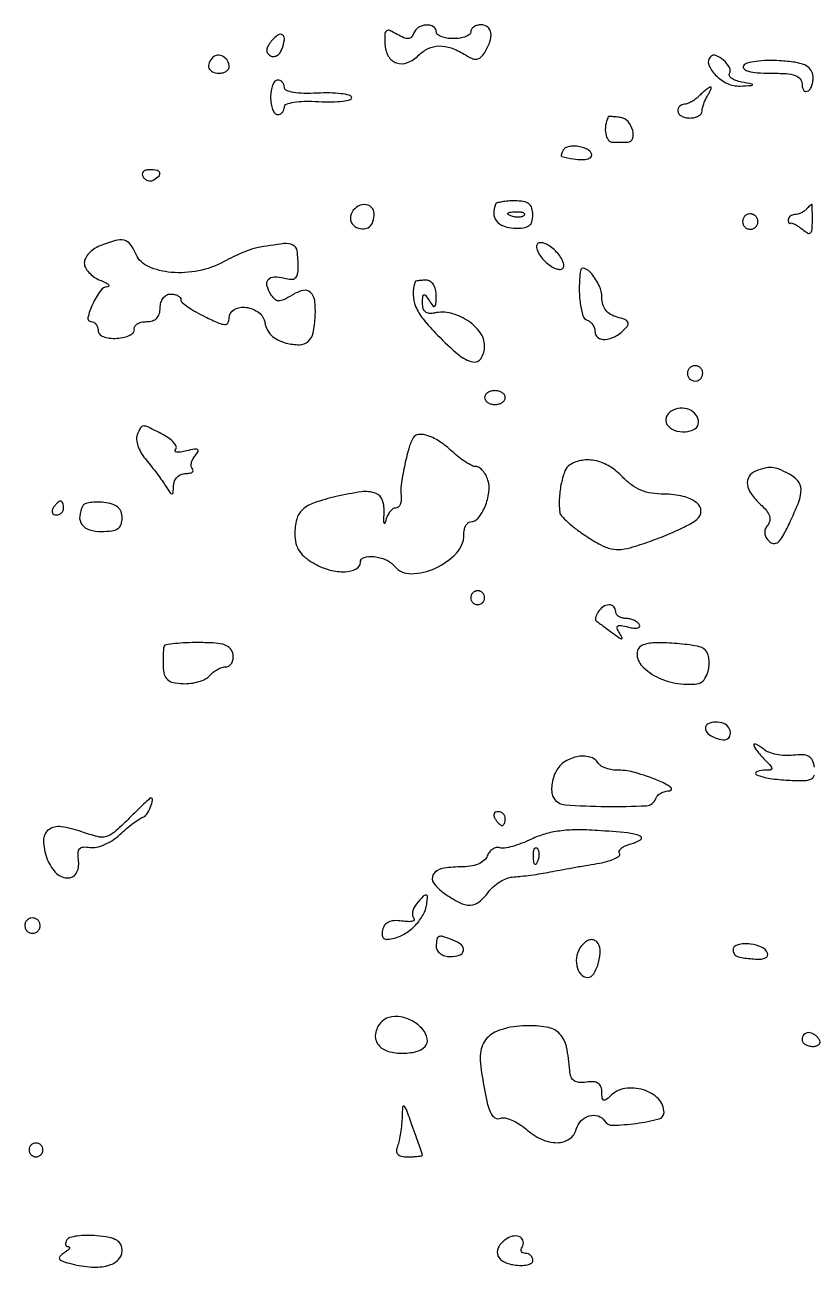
# Model space of a CAD drawing. Extents: x 0 to 5034, y 0 to 2560.
# Drawn here: x 3276.4 to 3390.6, y 1696 to 1876 of the extents above; entities that cross this region are included whole.
import ezdxf

# ---------------------------------------------------------------- set-up
doc = ezdxf.new("R2010")
doc.units = 0

msp = doc.modelspace()

# ---------------------------------------------------------------- linework, layer by layer
for points in [[(3328.556422, 1873.202439, 0.11791), (3329.053975, 1871.462213, 0.186674), (3330.237059, 1870.488794, 0.174917), (3331.831575, 1870.531777, 0.103396), (3333.443444, 1871.586301, -0.087035), (3334.842181, 1872.567585, -0.103704), (3336.407941, 1872.936616, -0.091341), (3338.14445, 1872.661043, -0.053866), (3340.044081, 1871.75, 0.028998), (3341.145521, 1871.1528, 0.131449), (3341.858133, 1871.025, 0.172544), (3342.430801, 1871.284641, 0.059282), (3343.0152, 1872, 0.05347), (3343.780088, 1873.544938, 0.120826), (3343.925538, 1874.833627, 0.195487), (3343.454527, 1875.667445, 0.169211), (3342.5, 1876, 0.064853), (3341.926543, 1875.925306, 0.082425), (3341.440625, 1875.70625, 0.098894), (3341.115568, 1875.381354, 0.148195), (3341, 1875, -0.226478), (3340.817169, 1874.617064, -0.074992), (3340.265625, 1874.29375, -0.057076), (3339.457356, 1874.073116, -0.038131), (3338.5, 1874, -0.038131), (3337.542644, 1874.073116, -0.057076), (3336.734375, 1874.29375, -0.074992), (3336.182831, 1874.617064, -0.226478), (3336, 1875, 0.265597), (3335.580122, 1875.734684, 0.153263), (3334.558404, 1875.972001, 0.120588), (3333.396646, 1875.592219, 0.168409), (3332.713987, 1874.75, -0.100119), (3332.390261, 1874.218448, -0.194636), (3331.947869, 1874.010321, -0.118757), (3331.314263, 1874.126364, -0.028267), (3330.353349, 1874.619398, 0.027675), (3329.271873, 1875.175908, 0.278812), (3328.789444, 1875.115825, 0.221695), (3328.546873, 1874.634417, 0.018542)], [(3312.093942, 1873.613194, 0.042311), (3311.617675, 1872.929072, 0.115204), (3311.447636, 1872.367844, 0.161769), (3311.568255, 1871.906961, 0.11057), (3311.958505, 1871.525646, 0.14583), (3312.408901, 1871.403921, 0.123842), (3312.885127, 1871.536794, 0.101013), (3313.315928, 1871.914532, 0.070914), (3313.630601, 1872.479746, 0.051311), (3314.000492, 1873.848815, 0.281237), (3313.723725, 1874.527978, 0.330472), (3313.055158, 1874.526089, 0.059295)], [(3303.63948, 1871.306147, 0.094876), (3303.086489, 1870.491235, 0.1934), (3303.067517, 1869.730754, 0.202875), (3303.575357, 1869.193711, 0.103624), (3304.5, 1869, 0.06085), (3305.073598, 1869.070066, 0.079459), (3305.559375, 1869.276414, 0.097386), (3305.8846, 1869.582093, 0.156819), (3306, 1869.940983, 0.139398), (3305.764316, 1870.769921, 0.123736), (3305.119339, 1871.396031, 0.139481), (3304.316568, 1871.598585, 0.191124)], [(3375.716846, 1871.383513, 0.298832), (3375.476568, 1870.225734, 0.103455), (3376.461148, 1868.730512, 0.08261), (3378.196344, 1867.498388, 0.127389), (3379.990547, 1867.136182, 0.001149), (3381.685279, 1867.232057, 0.284186), (3381.804629, 1867.315932, 0.476712), (3381.754532, 1867.41094, 0.001493), (3380.235169, 1867.707677, -0.037437), (3379.403082, 1867.933248, -0.06959), (3378.783629, 1868.254581, -0.113953), (3378.464828, 1868.613414, -0.269515), (3378.474159, 1868.958188, 0.274019), (3378.490124, 1869.813417, 0.083475), (3377.639531, 1870.859256, 0.086306), (3376.513494, 1871.548463, 0.299081)], [(3380.531576, 1870.051091, 0.365848), (3380.597096, 1869.61124, 0.115213), (3381.229926, 1869.272016, 0.049813), (3382.509723, 1869.0614, 0.015892), (3384.440983, 1869, -0.015883), (3386.693196, 1868.928438, -0.066591), (3388.018928, 1868.664509, -0.136033), (3388.730951, 1868.177489, -0.176934), (3389, 1867.440983, 0.059147), (3389.066068, 1866.88443, 0.126796), (3389.267587, 1866.505305, 0.191241), (3389.565646, 1866.360563, 0.158234), (3389.910933, 1866.444954, 0.125468), (3390.241617, 1866.787629, 0.060015), (3390.480404, 1867.35546, 0.053949), (3390.598934, 1868.04434, 0.051459), (3390.570373, 1868.753971, 0.14278), (3390.187189, 1869.596822, 0.11522), (3389.380804, 1870.186044, 0.065707), (3387.994538, 1870.570268, 0.018339), (3385.750033, 1870.801091, 0.022203), (3383.952902, 1870.839569, 0.029947), (3382.332462, 1870.704979, 0.030342), (3381.055292, 1870.441549, 0.190544)], [(3312, 1865.5, 0.038131), (3312.073116, 1864.542644, 0.057076), (3312.29375, 1863.734375, 0.074992), (3312.617064, 1863.182831, 0.226478), (3313, 1863, 0.106588), (3313.381538, 1863.08227, 0.09942), (3313.70625, 1863.315528, 0.096), (3313.923933, 1863.664087, 0.091969), (3314, 1864.074139, -0.31239), (3314.299274, 1864.5064, -0.049758), (3315.349726, 1864.786093, -0.036744), (3316.923559, 1864.923889, -0.016727), (3318.989878, 1864.883436, 0.016128), (3320.88665, 1864.844029, 0.028749), (3322.443516, 1864.951564, 0.031262), (3323.552434, 1865.163622, 0.419489), (3323.739878, 1865.487268, 0.276657), (3323.397188, 1865.813995, 0.024706), (3322.175152, 1866.026712, 0.026642), (3320.587607, 1866.137492, 0.017357), (3318.75, 1866.103832, -0.017969), (3316.799406, 1866.070491, -0.038148), (3315.296859, 1866.213819, -0.051706), (3314.290938, 1866.497293, -0.307363), (3314, 1866.925861, 0.091969), (3313.923933, 1867.335913, 0.096), (3313.70625, 1867.684472, 0.09942), (3313.381538, 1867.91773, 0.106588), (3313, 1868, 0.226478), (3312.617064, 1867.817169, 0.074992), (3312.29375, 1867.265625, 0.057076), (3312.073116, 1866.457356, 0.038131)], [(3374.15, 1865.75, -0.034085), (3373.601573, 1865.27165, -0.033116), (3372.988125, 1864.867188, -0.034949), (3372.401542, 1864.586128, -0.094519), (3371.95, 1864.5, 0.104404), (3371.587514, 1864.423476, 0.099053), (3371.279062, 1864.20625, 0.096594), (3371.07234, 1863.881717, 0.09392), (3371, 1863.5, 0.170563), (3371.134051, 1863.118466, 0.094252), (3371.514062, 1862.79375, 0.074787), (3372.080563, 1862.574124, 0.055194), (3372.75, 1862.5, 0.055116), (3373.420558, 1862.574143, 0.073924), (3373.990436, 1862.79375, 0.092634), (3374.37575, 1863.11839, 0.169239), (3374.515313, 1863.5, -0.057186), (3374.576773, 1863.971721, -0.025346), (3374.759278, 1864.573437, -0.024686), (3375.019351, 1865.19807, -0.030469), (3375.32433, 1865.75, 0.019354), (3375.603547, 1866.229811, 0.038433), (3375.779422, 1866.632812, 0.059933), (3375.84011, 1866.910792, 0.442387), (3375.759017, 1867, 0.151137), (3375.555192, 1866.936949, 0.015119), (3375.138274, 1866.632812, 0.017919), (3374.654949, 1866.228751, 0.013314)], [(3360.923489, 1862.661516, 0.070158), (3360.53586, 1861.418576, 0.085678), (3360.546467, 1860.202326, 0.117334), (3360.929909, 1859.327907, 0.235182), (3361.588484, 1859), (3362.80568, 1859), (3363.75, 1859, 0.325398), (3364.444171, 1859.505263, 0.147511), (3364.467336, 1860.691883, 0.105528), (3363.789004, 1861.98325, 0.184844), (3362.75, 1862.566187, 0.009048), (3362.073673, 1862.65298, 0.014349), (3361.491587, 1862.700139, 0.008232), (3361.013395, 1862.717208, 0.295045)], [(3354.441979, 1857.90612, 0.027067), (3354.249397, 1857.553142, 0.048851), (3354.137244, 1857.243698, 0.072333), (3354.113387, 1857.018777, 0.333982), (3354.190983, 1856.923489, 0.018244), (3355.87184, 1856.571845, 0.045489), (3357.122054, 1856.473084, 0.068008), (3357.995734, 1856.603244, 0.185464), (3358.484782, 1856.975377, 0.240155), (3358.513173, 1857.320032, 0.115361), (3358.248864, 1857.691124, 0.074516), (3357.715717, 1858.035443, 0.04225), (3356.989749, 1858.29243, 0.046475), (3356.187826, 1858.424227, 0.055179), (3355.421392, 1858.393373, 0.064228), (3354.800598, 1858.215694, 0.15374)], [(3293.510081, 1853.983688, 0.090427), (3293.820631, 1853.639411, 0.095498), (3294.22714, 1853.434921, 0.099685), (3294.665803, 1853.401101, 0.108373), (3295.069098, 1853.542705, 0.050477), (3295.838655, 1854.13314, 0.315493), (3295.933879, 1854.592818, 0.25701), (3295.519563, 1854.914842, 0.039415), (3294.440983, 1855, 0.067432), (3293.890269, 1854.925389, 0.140899), (3293.524436, 1854.701458, 0.190788), (3293.397824, 1854.36964, 0.136093)], [(3344.589643, 1850, 0.108451), (3344.328425, 1848.693946, 0.16108), (3344.712131, 1847.602539, 0.141353), (3345.725788, 1846.859637, 0.07712), (3347.25, 1846.55434, 0.034462), (3348.623273, 1846.588884, 0.129124), (3349.426637, 1846.882932, 0.170409), (3349.856669, 1847.478319, 0.072111), (3350, 1848.466978, 0.073892), (3349.856462, 1849.432944, 0.154025), (3349.430833, 1850.054178, 0.125337), (3348.654837, 1850.39616, 0.041454), (3347.404508, 1850.5, 0.018001), (3346.394254, 1850.463617, 0.025956), (3345.507001, 1850.353125, 0.024124), (3344.814772, 1850.195394, 0.224949)], [(3323.670131, 1848.582759, 0.093393), (3323.56447, 1848.002644, 0.096438), (3323.679398, 1847.430886, 0.099156), (3323.996064, 1846.956205, 0.104986), (3324.465377, 1846.65166, 0.090961), (3325.516642, 1846.454944, 0.170432), (3326.324057, 1846.735171, 0.15457), (3326.830406, 1847.4875, 0.071544), (3327, 1848.666667, 0.212282), (3326.586156, 1849.597493, 0.192134), (3325.593449, 1849.964873, 0.151567), (3324.429821, 1849.571447, 0.145389)], [(3348.729167, 1848.395833, -0.126455), (3348.402231, 1848.202593, -0.060344), (3347.916927, 1848.123424, -0.05415), (3347.359369, 1848.160852, -0.051402), (3346.8125, 1848.316886, -0.054073), (3346.395823, 1848.538436, -0.470617), (3346.37858, 1848.720685, -0.168741), (3346.670344, 1848.862007, -0.018894), (3347.416667, 1848.921053, -0.028489), (3348.112848, 1848.910055, -0.077125), (3348.592839, 1848.799335, -0.208169), (3348.77538, 1848.614691, -0.296942)], [(3380.552786, 1848.08541, 0.099038), (3380.401684, 1847.679226, 0.097945), (3380.417584, 1847.244476, 0.097945), (3380.597789, 1846.848514, 0.099038), (3380.91459, 1846.552786, 0.099038), (3381.320774, 1846.401684, 0.097945), (3381.755524, 1846.417584, 0.097945), (3382.151486, 1846.597789, 0.099038), (3382.447214, 1846.91459, 0.099038), (3382.598316, 1847.320774, 0.097945), (3382.582416, 1847.755524, 0.097945), (3382.402211, 1848.151486, 0.099038), (3382.08541, 1848.447214, 0.099038), (3381.679226, 1848.598316, 0.097945), (3381.244476, 1848.582416, 0.097945), (3380.848514, 1848.402211, 0.099038)], [(3389.583333, 1849.25, -0.052335), (3389.228895, 1848.962896, -0.038368), (3388.784375, 1848.720313, -0.03908), (3388.322312, 1848.554398, -0.066753), (3387.916667, 1848.5, 0.080377), (3387.566533, 1848.443348, 0.091482), (3387.269271, 1848.279687, 0.100741), (3387.070525, 1848.036048, 0.121457), (3387, 1847.75, 0.045279), (3387.024519, 1847.479793, 0.106591), (3387.101727, 1847.29375, 0.198837), (3387.215548, 1847.220393, 0.204068), (3387.346305, 1847.25, -0.24944), (3387.562481, 1847.279665, -0.032317), (3388.003219, 1847.084355, -0.031492), (3388.53336, 1846.763167, -0.021266), (3389.096305, 1846.335037, 0.043595), (3389.827278, 1845.82893, 0.321982), (3390.225286, 1845.870693, 0.19415), (3390.45212, 1846.328847, 0.019051), (3390.5, 1847.585037, 0.003234), (3390.494011, 1848.511046, 0.00539), (3390.475521, 1849.290605, 0.001166), (3390.450587, 1849.967383, 0.40279), (3390.416667, 1850, 0.181677), (3390.36305, 1849.979853, 0.003487), (3390.1375, 1849.779687, 0.007957), (3389.876803, 1849.537441, 0.005189)], [(3287.25, 1843.968838, 0.055429), (3286.389518, 1843.506622, 0.057078), (3285.660937, 1842.870556, 0.063226), (3285.165097, 1842.16529, 0.122226), (3285, 1841.5, 0.122226), (3285.165097, 1840.83471, 0.063226), (3285.660937, 1840.129444, 0.057078), (3286.389518, 1839.493378, 0.055429), (3287.25, 1839.031162, -0.017312), (3288.048254, 1838.677735, -0.060989), (3288.519026, 1838.373817, -0.313936), (3288.571044, 1838.18389, -0.301581), (3288.410515, 1838.063386, 0.227716), (3287.337652, 1837.469017, 0.044085), (3286.187474, 1835.501358, 0.055397), (3285.53724, 1833.604124, 0.480067), (3286.021439, 1833, -0.130202), (3286.394617, 1832.901148, -0.100669), (3286.712548, 1832.623112, -0.088586), (3286.926372, 1832.207199, -0.074678), (3287, 1831.716978, 0.191082), (3287.200986, 1831.210265, 0.107217), (3287.755065, 1830.829606, 0.07316), (3288.628735, 1830.613695, 0.038417), (3289.75, 1830.591918, 0.039686), (3290.785243, 1830.734332, 0.06462), (3291.61875, 1831.033964, 0.092465), (3292.135137, 1831.433548, 0.241138), (3292.25, 1831.874939, -0.185726), (3292.314062, 1832.302836, -0.121482), (3292.660938, 1832.669513, -0.08783), (3293.252962, 1832.917136, -0.055292), (3294, 1833, 0.072254), (3294.873159, 1833.126841, 0.124864), (3295.5, 1833.5, 0.124864), (3295.873159, 1834.126841, 0.072254), (3296, 1835, -0.072314), (3296.111864, 1835.769411, -0.08892), (3296.4375, 1836.416667, -0.10214), (3296.924246, 1836.846791, -0.130775), (3297.5, 1837, -0.052352), (3298.073906, 1836.939744, -0.072221), (3298.559375, 1836.760656, -0.09216), (3298.885505, 1836.49617, -0.178251), (3299, 1836.185212, 0.218429), (3299.187023, 1835.777528, 0.023357), (3300.028125, 1835.11949, 0.02535), (3301.159243, 1834.400063, 0.01771), (3302.5, 1833.701391, 0.009332), (3304.478727, 1832.802733, 0.088927), (3305.379101, 1832.591673, 0.286833), (3305.824661, 1832.838449, 0.127263), (3306, 1833.516179, -0.272438), (3306.724427, 1834.747024, -0.161625), (3308.449344, 1835.072298, -0.129946), (3310.303922, 1834.304458, -0.196067), (3311.180449, 1832.817319, 0.08553), (3311.499034, 1831.842974, 0.081241), (3312.129395, 1831.011683, 0.073032), (3313.056802, 1830.357856, 0.052177), (3314.245222, 1829.90508, 0.064656), (3316.187898, 1829.649876, 0.186814), (3317.432491, 1830.129578, 0.156499), (3318.16582, 1831.401312, 0.042235), (3318.467057, 1833.738781, 0.040317), (3318.381822, 1836.051211, 0.178916), (3317.774096, 1837.243113, 0.252869), (3316.699259, 1837.517377, 0.077538), (3315.103506, 1836.84217, -0.022931), (3313.894462, 1836.167156, -0.125454), (3313.168979, 1836.009688, -0.184448), (3312.60592, 1836.248184, -0.06228), (3312.03547, 1836.952254, -0.07138), (3311.468982, 1838.241426, -0.247561), (3311.656143, 1839.103197, -0.224539), (3312.502671, 1839.491251, -0.061038), (3314.000996, 1839.289489, 0.050874), (3314.98288, 1839.136954, 0.183409), (3315.575637, 1839.327045, 0.178521), (3315.902639, 1839.867211, 0.047797), (3316, 1840.883369, 0.032133), (3315.847944, 1843.246988, 0.256077), (3315.226224, 1844.099931, 0.14418), (3313.92069, 1844.301468, 0.008907), (3310, 1843.704747, 0.046365), (3309.210974, 1843.493568, 0.011586), (3307.969424, 1843.001489, 0.011737), (3306.569607, 1842.369652, 0.01156), (3305.193783, 1841.669765, -0.074444), (3301.545673, 1840.358352, -0.070482), (3297.602539, 1840.138296, -0.081431), (3294.295032, 1840.97398, -0.189048), (3292.512872, 1842.75, 0.054744), (3291.67996, 1844.195258, 0.179652), (3290.775109, 1844.792093, 0.129675), (3289.502374, 1844.753478, 0.023491)], [(3350.622859, 1844.19879, 0.190003), (3350.536655, 1843.719748, 0.065591), (3350.767684, 1843.041901, 0.053802), (3351.248167, 1842.287261, 0.040211), (3351.924304, 1841.568504, 0.040971), (3352.685289, 1840.985584, 0.06725), (3353.419146, 1840.642361, 0.09727), (3354.012656, 1840.577264, 0.237452), (3354.377141, 1840.80121, 0.190003), (3354.463345, 1841.280252, 0.065591), (3354.232316, 1841.958099, 0.053802), (3353.751833, 1842.712739, 0.040211), (3353.075696, 1843.431496, 0.040971), (3352.314711, 1844.014416, 0.06725), (3351.580854, 1844.357639, 0.09727), (3350.987344, 1844.422736, 0.237452)], [(3356.892035, 1840.372445, 0.027877), (3356.723705, 1837.878143, 0.036894), (3356.864956, 1835.606861, 0.039403), (3357.247694, 1833.85107, 0.243565), (3357.871241, 1833.209586, -0.096147), (3358.302678, 1832.966297, -0.07029), (3358.668427, 1832.553704, -0.068087), (3358.915447, 1832.04099, -0.078413), (3359, 1831.505151, 0.25295), (3359.434286, 1830.701634, 0.166312), (3360.476428, 1830.435335, 0.102753), (3361.905184, 1830.852713, 0.074234), (3363.242876, 1831.842876, 0.058235), (3363.749277, 1832.483304, 0.272072), (3363.758959, 1832.934896, 0.1773), (3363.334725, 1833.299535, 0.025822), (3362.232753, 1833.649385, -0.066885), (3361.262192, 1834.0476, -0.095902), (3360.561447, 1834.654972, -0.096978), (3360.14305, 1835.474408, -0.069796), (3360, 1836.494187, 0.109143), (3359.633017, 1838.155358, 0.060255), (3358.532005, 1839.930306, 0.126144), (3357.484361, 1840.717268, 0.495748)], [(3332.923489, 1838.75, 0.076758), (3332.654684, 1836.893319, 0.097937), (3333.005463, 1835.203588, 0.070651), (3334.096731, 1833.387224, 0.023342), (3336.174252, 1831.059901, 0.022924), (3339.248845, 1828.198298, 0.119425), (3341.30265, 1827.165426, 0.32604), (3342.503982, 1827.676315, 0.135407), (3343, 1829.47432, 0.160479), (3342.361705, 1831.411821, 0.088183), (3340.530219, 1833.146976, 0.08354), (3338.101525, 1834.219332, 0.118561), (3335.75, 1834.250092, -0.072095), (3334.981744, 1834.189274, -0.157099), (3334.438076, 1834.404277, -0.154737), (3334.116991, 1834.899185, -0.06933), (3334.015313, 1835.676676, -0.011771), (3334.047628, 1836.688117, -0.308804), (3334.204872, 1836.893038, -0.326991), (3334.443624, 1836.815294, -0.01255), (3335, 1836, 0.023197), (3335.520491, 1835.271114, 0.409657), (3335.781653, 1835.237851, 0.220444), (3335.949578, 1835.555791, 0.011293), (3335.984687, 1836.75, 0.057171), (3335.886671, 1837.659015, 0.090659), (3335.580799, 1838.377552, 0.113373), (3335.101281, 1838.834899, 0.134796), (3334.5, 1839, 0.01561), (3333.919661, 1838.981877, 0.023713), (3333.41815, 1838.926563, 0.020425), (3333.027498, 1838.848141, 0.264643)], [(3372.552786, 1826.08541, 0.099038), (3372.401684, 1825.679226, 0.097945), (3372.417584, 1825.244476, 0.097945), (3372.597789, 1824.848514, 0.099038), (3372.91459, 1824.552786, 0.099038), (3373.320774, 1824.401684, 0.097945), (3373.755524, 1824.417584, 0.097945), (3374.151486, 1824.597789, 0.099038), (3374.447214, 1824.91459, 0.099038), (3374.598316, 1825.320774, 0.097945), (3374.582416, 1825.755524, 0.097945), (3374.402211, 1826.151486, 0.099038), (3374.08541, 1826.447214, 0.099038), (3373.679226, 1826.598316, 0.097945), (3373.244476, 1826.582416, 0.097945), (3372.848514, 1826.402211, 0.099038)], [(3343, 1822, 0.148195), (3343.115568, 1821.618646, 0.098894), (3343.440625, 1821.29375, 0.082425), (3343.926543, 1821.074694, 0.064853), (3344.5, 1821, 0.064853), (3345.073457, 1821.074694, 0.082425), (3345.559375, 1821.29375, 0.098894), (3345.884432, 1821.618646, 0.148195), (3346, 1822, 0.148195), (3345.884432, 1822.381354, 0.098894), (3345.559375, 1822.70625, 0.082425), (3345.073457, 1822.925306, 0.064853), (3344.5, 1823, 0.064853), (3343.926543, 1822.925306, 0.082425), (3343.440625, 1822.70625, 0.098894), (3343.115568, 1822.381354, 0.148195)], [(3370.031201, 1820.019283, 0.085045), (3369.591623, 1819.631204, 0.093512), (3369.323798, 1819.130745, 0.10041), (3369.267686, 1818.597016, 0.115046), (3369.430902, 1818.111803, 0.169844), (3370.48001, 1817.262137, 0.101783), (3372.085035, 1817.033663, 0.119636), (3373.471136, 1817.461839, 0.264161), (3374, 1818.393011, 0.161709), (3373.633129, 1819.497706, 0.135983), (3372.653801, 1820.256518, 0.121294), (3371.326054, 1820.453776, 0.115422)], [(3292.669452, 1816.580989, 0.120136), (3292.581499, 1815.893719, 0.052824), (3292.780595, 1814.99236, 0.048069), (3293.207248, 1814.034415, 0.046702), (3293.812463, 1813.165545, -0.008584), (3294.545463, 1812.267547, -0.005748), (3295.354199, 1811.216663, -0.005789), (3296.114493, 1810.180096, -0.011344), (3296.691193, 1809.334556, 0.005935), (3297.451705, 1808.193184, 0.229829), (3297.710065, 1808.045479, 0.410446), (3297.880854, 1808.192699, 0.011708), (3297.941193, 1809.25, -0.093327), (3298.090382, 1809.918078, -0.0934), (3298.472309, 1810.485938, -0.095567), (3299.026125, 1810.866369, -0.1032), (3299.666667, 1811, 0.037878), (3300.262653, 1811.045215, 0.107049), (3300.650465, 1811.193285, 0.244364), (3300.772948, 1811.410492, 0.207794), (3300.675343, 1811.657991, -0.163543), (3300.503081, 1812.004648, -0.084569), (3300.518626, 1812.493801, -0.069199), (3300.713587, 1813.047265, -0.054018), (3301.065827, 1813.579316, 0.043762), (3301.484277, 1814.184118, 0.418223), (3301.407524, 1814.456722, 0.174371), (3300.970755, 1814.52669, 0.013842), (3299.807151, 1814.273675, -0.02332), (3298.966476, 1814.107496, -0.07361), (3298.393592, 1814.106596, -0.264111), (3298.192239, 1814.263453, -0.291904), (3298.234866, 1814.503883, 0.280607), (3298.316071, 1814.912117, 0.091278), (3297.990358, 1815.464418, 0.060134), (3297.313816, 1816.07695, 0.034283), (3296.370559, 1816.651533, 0.004959), (3294.224064, 1817.738268, 0.120022), (3293.573536, 1817.883631, 0.270575), (3293.148838, 1817.624674, 0.032096)], [(3332.642229, 1816.160933, 0.059382), (3332.003028, 1814.591511, 0.016087), (3331.374725, 1811.97854, 0.015688), (3330.915848, 1809.34376, 0.066883), (3330.903908, 1807.75, -0.054479), (3330.915443, 1807.080359, -0.081076), (3330.768776, 1806.514062, -0.108116), (3330.493397, 1806.136863, -0.183205), (3330.132409, 1806, 0.152419), (3329.720034, 1805.871302, 0.070222), (3329.302401, 1805.485938, 0.059875), (3328.942675, 1804.919417, 0.050345), (3328.701706, 1804.25, -0.040368), (3328.550647, 1803.802594, -0.714787), (3328.448299, 1803.810456, -0.072459), (3328.401709, 1804.238984, -0.008303), (3328.453258, 1805.211128, 0.102211), (3328.194888, 1807.125772, 0.227438), (3327.18008, 1808.141154, 0.120005), (3325.166153, 1808.342299, 0.022562), (3321.5, 1807.658351, 0.023931), (3318.31104, 1806.750298, 0.103727), (3316.624623, 1805.757719, 0.145078), (3315.778353, 1804.358525, 0.064041), (3315.5, 1802.194207, 0.063306), (3315.670065, 1800.856397, 0.085857), (3316.170378, 1799.748526, 0.076861), (3317.063229, 1798.787995, 0.040929), (3318.41786, 1797.887516, 0.061577), (3320.596722, 1797.012551, 0.073546), (3322.79369, 1796.765383, 0.104699), (3324.404495, 1797.16544, 0.287209), (3325, 1798.116631, -0.332635), (3325.535954, 1798.833112, -0.099129), (3326.983392, 1798.961831, -0.076055), (3328.707596, 1798.501801, -0.116909), (3329.936214, 1797.576858, 0.229839), (3332.352499, 1796.47967, 0.100674), (3335.867676, 1797.288869, 0.095765), (3338.91969, 1799.457965, 0.192831), (3340, 1802.154988, -0.05032), (3340.071233, 1802.860988, -0.070293), (3340.283415, 1803.458028, -0.090424), (3340.596504, 1803.859627, -0.184103), (3340.964816, 1804, 0.229983), (3342.077795, 1804.540523, 0.067789), (3343.065578, 1806.221715, 0.063708), (3343.633734, 1808.285851, 0.112645), (3343.488011, 1810.037773, 0.048487), (3343.166901, 1810.788402, 0.056206), (3342.719708, 1811.423596, 0.064936), (3342.220734, 1811.857178, 0.147481), (3341.747064, 1812, -0.116565), (3341.16842, 1812.136757, -0.025464), (3340.271174, 1812.64464, -0.02521), (3339.269299, 1813.354463, -0.021847), (3338.292943, 1814.19452, 0.039911), (3336.528921, 1815.604779, 0.065027), (3334.818132, 1816.462551, 0.095745), (3333.447187, 1816.661312, 0.260267)], [(3355.352388, 1812.234687, 0.158359), (3354.648953, 1811.37758, 0.040376), (3354.124221, 1809.634597, 0.038835), (3353.840492, 1807.531236, 0.039848), (3353.889309, 1805.427632, 0.162148), (3354.139551, 1804.873763, 0.021223), (3355.069047, 1803.949631, 0.02288), (3356.305825, 1802.919874, 0.017312), (3357.75, 1801.902017, 0.021793), (3359.827087, 1800.668938, 0.06692), (3361.355593, 1800.096179, 0.082961), (3362.790237, 1800.010949, 0.047049), (3364.5, 1800.357948, 0.013324), (3367.302902, 1801.289624, 0.01465), (3369.963756, 1802.3427, 0.01555), (3372.232813, 1803.403304, 0.04091), (3373.762331, 1804.341308, 0.242632), (3374.356395, 1805.531841, 0.228136), (3373.748527, 1806.75315, 0.108944), (3371.774467, 1807.690591, 0.05664), (3369.051869, 1808, -0.038866), (3367.207092, 1808.143615, -0.059158), (3365.661448, 1808.577323, -0.061172), (3364.297432, 1809.347363, -0.04515), (3363, 1810.5, 0.065377), (3361.166078, 1812.001431, 0.083296), (3359.146737, 1812.82975, 0.092806), (3357.144713, 1812.905804, 0.105978)], [(3382.25, 1811.337719, 0.158704), (3381.31622, 1810.553903, 0.17962), (3381.082226, 1809.412798, 0.117818), (3381.658392, 1808.002101, 0.053282), (3382.996469, 1806.503196, -0.03645), (3383.834442, 1805.625703, -0.089853), (3384.267808, 1804.851443, -0.13001), (3384.318146, 1804.158133, -0.12734), (3384.020262, 1803.524415, 0.079593), (3383.67596, 1802.941969, 0.115263), (3383.589643, 1802.352953, 0.109355), (3383.772976, 1801.764148, 0.066524), (3384.217454, 1801.182546, 0.168753), (3384.875489, 1800.863832, 0.211936), (3385.516084, 1801.062697, 0.086139), (3386.223402, 1801.936933, 0.016556), (3387.159729, 1803.756339, 0.016772), (3388.527708, 1806.915567, 0.097339), (3388.853133, 1808.69353, 0.178699), (3388.382086, 1809.919978, 0.09), (3387.065741, 1810.964816, 0.027022), (3385.666363, 1811.619121, 0.076664), (3384.620461, 1811.864352, 0.081725), (3383.588181, 1811.775557, 0.033671)], [(3280.5, 1806, 0.082592), (3280.343488, 1805.6179, 0.161196), (3280.3746, 1805.29375, 0.182303), (3280.586039, 1805.078288, 0.108972), (3280.940983, 1805, 0.093332), (3281.345238, 1805.076123, 0.09642), (3281.688914, 1805.29375, 0.099167), (3281.918938, 1805.618444, 0.105053), (3282, 1806, 0.042167), (3281.967655, 1806.382849, 0.061769), (3281.870461, 1806.70625, 0.081139), (3281.727648, 1806.92554, 0.210953), (3281.559017, 1807, 0.151918), (3281.34829, 1806.934461, 0.038439), (3281.066025, 1806.70625, 0.035638), (3280.768994, 1806.382774, 0.029505)], [(3284.77957, 1806.30731, 0.091885), (3284.332982, 1804.78847, 0.186046), (3284.654656, 1803.603938, 0.165517), (3285.733535, 1802.850397, 0.070523), (3287.5, 1802.6, 0.030863), (3288.986681, 1802.691854, 0.113727), (3289.865385, 1803.0125, 0.16414), (3290.336601, 1803.608452, 0.086128), (3290.5, 1804.55, 0.090328), (3290.336461, 1805.447865, 0.127166), (3289.870144, 1806.110381, 0.10272), (3289.055128, 1806.555405, 0.044995), (3287.844436, 1806.80731, 0.029702), (3286.797697, 1806.865803, 0.039558), (3285.848712, 1806.7872, 0.044329), (3285.111717, 1806.598767, 0.193008)], [(3341, 1793, 0.099038), (3341.076342, 1792.618362, 0.097945), (3341.29375, 1792.29375, 0.097945), (3341.618362, 1792.076342, 0.099038), (3342, 1792, 0.099038), (3342.381638, 1792.076342, 0.097945), (3342.70625, 1792.29375, 0.097945), (3342.923658, 1792.618362, 0.099038), (3343, 1793, 0.099038), (3342.923658, 1793.381638, 0.097945), (3342.70625, 1793.70625, 0.097945), (3342.381638, 1793.923658, 0.099038), (3342, 1794, 0.099038), (3341.618362, 1793.923658, 0.097945), (3341.29375, 1793.70625, 0.097945), (3341.076342, 1793.381638, 0.099038)], [(3359.458881, 1790.933469, 0.031139), (3359.231834, 1790.509143, 0.048212), (3359.096207, 1790.116653, 0.061668), (3359.061108, 1789.807856, 0.257243), (3359.149864, 1789.650501, -0.018575), (3359.373792, 1789.500308, -0.001384), (3359.967598, 1789.066702, -0.001917), (3360.672638, 1788.5447, -0.001455), (3361.441958, 1787.967032, 0.005195), (3362.517158, 1787.172193, 0.143941), (3362.843627, 1787.056606, 0.577634), (3362.932099, 1787.192372, 0.018083), (3362.535587, 1787.907524, -0.048216), (3362.212752, 1788.58263, -0.350464), (3362.319597, 1788.900274, -0.190052), (3362.766068, 1788.98916, -0.01917), (3363.845008, 1788.750782, 0.031261), (3364.636899, 1788.595795, 0.085703), (3365.204304, 1788.618626, 0.221554), (3365.45187, 1788.805762, 0.266299), (3365.442363, 1789.093259, 0.095554), (3365.122626, 1789.440555, 0.052741), (3364.623294, 1789.733645, 0.049897), (3364.033747, 1789.93274, 0.056553), (3363.440983, 1790, -0.067639), (3362.890182, 1790.074854, -0.08433), (3362.423289, 1790.29375, -0.09965), (3362.111069, 1790.61866, -0.142666), (3362, 1791, 0.195485), (3361.71787, 1791.694041, 0.209166), (3361.041684, 1791.969, 0.145995), (3360.171317, 1791.684314, 0.103154)], [(3296.581412, 1786, 0.085642), (3296.494091, 1785.67885, 0.010149), (3296.439028, 1784.939321, 0.011888), (3296.412128, 1784.050233, 0.009491), (3296.424124, 1783.091304, 0.055129), (3296.597726, 1781.873837, 0.150472), (3297.047802, 1781.140547, 0.131723), (3297.876645, 1780.73024, 0.038163), (3299.305611, 1780.555848, 0.042792), (3300.457945, 1780.602408, 0.041229), (3301.600456, 1780.843926, 0.044178), (3302.569906, 1781.230053, 0.103047), (3303.178056, 1781.714544, -0.052179), (3303.681468, 1782.206421, -0.042542), (3304.310172, 1782.622397, -0.044166), (3304.962717, 1782.906953, -0.08091), (3305.533961, 1783, 0.142771), (3306.004636, 1783.137194, 0.118309), (3306.368629, 1783.514062, 0.098267), (3306.567069, 1784.081178, 0.071866), (3306.5652, 1784.75, 0.139824), (3306.179344, 1785.604552, 0.133895), (3305.394893, 1786.144244, 0.068905), (3303.999858, 1786.425316, 0.015307), (3301.560972, 1786.5, 0.009852), (3299.725045, 1786.463822, 0.015169), (3298.140338, 1786.353125, 0.009522), (3296.850412, 1786.198741, 0.254353)], [(3365.994041, 1786.166667, 0.322419), (3365.085747, 1784.903639, 0.193827), (3365.807781, 1783.112778, 0.095731), (3368.307471, 1781.351641, 0.082742), (3371.415689, 1780.532168, 0.025332), (3373.214036, 1780.456557, 0.105246), (3374.268317, 1780.690492, 0.150835), (3374.930767, 1781.280338, 0.072154), (3375.37879, 1782.340495, 0.04649), (3375.523521, 1783.221278, 0.047001), (3375.502195, 1784.110345, 0.051336), (3375.330116, 1784.87807, 0.116097), (3375.018543, 1785.381457, 0.156924), (3373.836226, 1785.988127, 0.018999), (3370.898643, 1786.356606, 0.022719), (3367.895137, 1786.4809, 0.080039)], [(3375, 1774.106989, 0.218838), (3375.351599, 1773.34213, 0.079209), (3376.394883, 1772.701133, 0.079214), (3377.585694, 1772.41633, 0.218914), (3378.375048, 1772.708381, 0.112362), (3378.552986, 1772.991182, 0.077846), (3378.621794, 1773.36413, 0.072274), (3378.574254, 1773.767811, 0.073142), (3378.413797, 1774.13948, 0.166742), (3377.649023, 1774.766543, 0.091719), (3376.443632, 1774.977688, 0.10994), (3375.394307, 1774.733635, 0.288442)], [(3353.253903, 1767.657912, 0.043771), (3352.903675, 1766.667956, 0.043625), (3352.730633, 1765.631036, 0.047244), (3352.745768, 1764.700056, 0.11118), (3352.971076, 1764.046801, 0.239965), (3354.678451, 1763.00891, 0.016132), (3360.55906, 1762.756401, 0.014993), (3366.454245, 1762.870388, 0.309262), (3367.796296, 1763.888889, -0.11705), (3368.0615, 1764.316833, -0.067334), (3368.547454, 1764.685109, -0.061431), (3369.168452, 1764.941339, -0.061362), (3369.833333, 1765.039142, 0.727897), (3369.979304, 1765.530256, 0.055101), (3368.08832, 1766.541812, 0.025013), (3364.827012, 1767.662895, 0.070387), (3362.444207, 1768, -0.039425), (3361.50848, 1768.073898, -0.042477), (3360.6198, 1768.29375, -0.046605), (3359.899907, 1768.615725, -0.126547), (3359.5, 1769, 0.195509), (3358.239776, 1769.920925, 0.114643), (3356.343928, 1769.952474, 0.102582), (3354.45663, 1769.118475, 0.13143)], [(3291.352715, 1760.891176, -0.017012), (3289.359028, 1759.028732, -0.114524), (3288.172602, 1758.396971, -0.128956), (3286.893671, 1758.390895, -0.023812), (3284.622598, 1759.091829, 0.052617), (3281.635176, 1759.828724, 0.199339), (3279.812144, 1759.349965, 0.243984), (3279.091456, 1757.826411, 0.075492), (3279.579229, 1755.255148, 0.10427), (3280.803643, 1753.239859, 0.183575), (3282.531727, 1752.396691, 0.290822), (3283.823929, 1753.061563, 0.168916), (3284.174321, 1754.836625, -0.035926), (3284.094907, 1756.003364, -0.175053), (3284.31871, 1756.615609, -0.208897), (3284.852068, 1756.881108, -0.053086), (3285.839672, 1756.825679, 0.098039), (3286.769948, 1756.856684, 0.044543), (3287.931641, 1757.23882, 0.041803), (3289.124855, 1757.875852, 0.044874), (3290.165352, 1758.689451, -0.012556), (3291.130909, 1759.550427, -0.014153), (3292.101501, 1760.326975, -0.013475), (3292.95968, 1760.939036, -0.071406), (3293.478055, 1761.189451, 0.174645), (3294.054789, 1761.630853, 0.044786), (3294.608062, 1762.687831, 0.05358), (3294.902117, 1763.689063, 0.467547), (3294.642285, 1764, 0.190478), (3294.520854, 1763.951998, 0.001066), (3293.601416, 1763.086783, 0.004341), (3292.557503, 1762.082929, 0.00272)], [(3344.5, 1761, 0.029505), (3344.768994, 1760.617226, 0.035638), (3345.066025, 1760.29375, 0.038439), (3345.34829, 1760.065539, 0.151918), (3345.559017, 1760, 0.210953), (3345.727648, 1760.07446, 0.081139), (3345.870461, 1760.29375, 0.061769), (3345.967655, 1760.617151, 0.042167), (3346, 1761, 0.105053), (3345.918938, 1761.381556, 0.099167), (3345.688914, 1761.70625, 0.09642), (3345.345238, 1761.923877, 0.093332), (3344.940983, 1762, 0.108972), (3344.586039, 1761.921712, 0.182303), (3344.3746, 1761.70625, 0.161196), (3344.343488, 1761.3821, 0.082592)], [(3349.808924, 1758.026396, -0.021355), (3348.415181, 1757.420614, -0.025144), (3347.047932, 1756.972025, -0.025241), (3345.874102, 1756.714115, -0.122497), (3345.199548, 1756.766817, 0.130896), (3344.695734, 1756.79781, 0.095612), (3344.174653, 1756.583911, 0.084086), (3343.715714, 1756.158129, 0.072294), (3343.393537, 1755.583158, -0.128752), (3342.914378, 1754.91552, -0.077721), (3342.072579, 1754.414268, -0.060492), (3340.903876, 1754.101988, -0.03508), (3339.452028, 1754, 0.047286), (3336.810514, 1753.749628, 0.211841), (3335.563552, 1752.884562, 0.307143), (3335.624227, 1751.652805, 0.078805), (3337.134808, 1750.193023, 0.032104), (3339.371602, 1748.831383, 0.125696), (3340.932413, 1748.461715, 0.167544), (3342.221257, 1748.931488, 0.069676), (3343.500787, 1750.304586, -0.059472), (3344.237752, 1751.12839, -0.045221), (3345.216075, 1751.844392, -0.046239), (3346.273852, 1752.354057, -0.075642), (3347.246006, 1752.556791, 0.013855), (3348.321708, 1752.645528, 0.006348), (3349.719139, 1752.817872, 0.006281), (3351.186655, 1753.036616, 0.008625), (3352.5, 1753.272593, -0.00307), (3353.918079, 1753.543684, -0.001502), (3355.728476, 1753.872644, -0.00149), (3357.61253, 1754.203352, -0.002162), (3359.27779, 1754.483132, 0.022487), (3360.690146, 1754.779881, 0.041838), (3361.79412, 1755.16505, 0.060537), (3362.473482, 1755.572503, 0.38304), (3362.539037, 1755.936836, -0.251641), (3362.517006, 1756.300365, -0.110365), (3362.819035, 1756.695729, -0.070863), (3363.413704, 1757.06617, -0.039983), (3364.217577, 1757.346647, 0.075916), (3365.61118, 1757.947913, 0.615069), (3365.563222, 1758.473953, 0.070168), (3363.721939, 1758.918541, 0.007556), (3359.342125, 1759.27718, 0.017798), (3356.331388, 1759.370539, 0.031477), (3353.852705, 1759.20291, 0.037136), (3351.729598, 1758.762144, 0.043472)], [(3350.683114, 1754.8125, -0.054073), (3350.461564, 1754.395823, -0.470617), (3350.279315, 1754.37858, -0.168741), (3350.137993, 1754.670344, -0.018894), (3350.078947, 1755.416667, -0.028489), (3350.089945, 1756.112848, -0.077125), (3350.200665, 1756.592839, -0.208169), (3350.385309, 1756.77538, -0.296942), (3350.604167, 1756.729167, -0.126455), (3350.797407, 1756.402231, -0.060344), (3350.876576, 1755.916927, -0.05415), (3350.839148, 1755.359369, -0.051402)], [(3333.131121, 1748.657991, 0.057845), (3332.760343, 1748.088546, 0.071595), (3332.562285, 1747.488189, 0.085813), (3332.559863, 1746.950416, 0.153449), (3332.758676, 1746.56021, -0.328056), (3332.794085, 1746.31211, -0.215101), (3332.555102, 1746.128607, -0.068664), (3331.927729, 1746.06948, -0.024114), (3331.02465, 1746.152219, 0.04416), (3329.894303, 1746.210281, 0.101237), (3329.069616, 1746.009577, 0.131376), (3328.521908, 1745.546588, 0.103165), (3328.216423, 1744.828393, 0.065285), (3328.165443, 1744.059192, 0.232317), (3328.404254, 1743.642815, 0.176843), (3328.941891, 1743.509276, 0.037309), (3329.909014, 1743.686458, 0.075654), (3331.534312, 1744.386684, 0.06232), (3333.001185, 1745.578469, 0.063934), (3334.093837, 1747.057326, 0.090976), (3334.617685, 1748.600882, 0.024883), (3334.721931, 1749.683746, 0.416506), (3334.501003, 1749.924205, 0.220355), (3334.083371, 1749.749903, 0.012229)], [(3276.552786, 1746.08541, 0.099038), (3276.401684, 1745.679226, 0.097945), (3276.417584, 1745.244476, 0.097945), (3276.597789, 1744.848514, 0.099038), (3276.91459, 1744.552786, 0.099038), (3277.320774, 1744.401684, 0.097945), (3277.755524, 1744.417584, 0.097945), (3278.151486, 1744.597789, 0.099038), (3278.447214, 1744.91459, 0.099038), (3278.598316, 1745.320774, 0.097945), (3278.582416, 1745.755524, 0.097945), (3278.402211, 1746.151486, 0.099038), (3278.08541, 1746.447214, 0.099038), (3277.679226, 1746.598316, 0.097945), (3277.244476, 1746.582416, 0.097945), (3276.848514, 1746.402211, 0.099038)], [(3336, 1742.5, 0.130775), (3336.153209, 1741.924246, 0.10214), (3336.583333, 1741.4375, 0.08892), (3337.230589, 1741.111864, 0.072314), (3338, 1741, 0.07973), (3339.375605, 1741.220756, 0.276633), (3339.941099, 1741.874973, 0.272501), (3339.634558, 1742.691681, 0.07847), (3338.418213, 1743.393011, 0.013436), (3336.951151, 1743.9112, 0.168163), (3336.370956, 1743.899279, 0.274596), (3336.075161, 1743.534289, 0.036287)], [(3357.045743, 1742.555117, 0.117337), (3356.388157, 1741.224914, 0.103152), (3356.357227, 1739.673411, 0.126481), (3356.923844, 1738.461268, 0.224118), (3357.901228, 1738, 0.263531), (3358.833312, 1738.527929, 0.070709), (3359.519599, 1740.156031, 0.067815), (3359.744689, 1741.987032, 0.195509), (3359.256955, 1743.143045, 0.128401), (3358.776321, 1743.424652, 0.134416), (3358.228221, 1743.428685, 0.102366), (3357.63912, 1743.133952, 0.052588)], [(3379, 1742.066422, 0.119629), (3379.153032, 1741.435967, 0.177808), (3379.567274, 1741.055744, 0.069148), (3380.447789, 1740.82848, 0.007844), (3382.5, 1740.625, 0.125287), (3383.721121, 1740.829758, 0.414473), (3383.986537, 1741.514989, 0.185376), (3383.13941, 1742.366379, 0.074374), (3381.531089, 1742.816422, 0.039814), (3380.561617, 1742.859867, 0.063402), (3379.743507, 1742.726634, 0.088849), (3379.19185, 1742.449661, 0.236322)], [(3327.924892, 1731.4095, 0.129054), (3327.193032, 1729.8388, 0.196052), (3327.499801, 1728.384184, 0.160487), (3328.831627, 1727.355881, 0.085013), (3330.909598, 1727, 0.054245), (3333.073247, 1727.235429, 0.154456), (3334.370928, 1727.984059, 0.237694), (3334.685488, 1729.101848, 0.125735), (3334.053331, 1730.43574, 0.089959), (3332.612286, 1731.646162, 0.090654), (3330.841733, 1732.269262, 0.102988), (3329.152629, 1732.18867, 0.157571)], [(3343.544557, 1729.4017, 0.074869), (3342.841283, 1728.449078, 0.075438), (3342.451997, 1727.334024, 0.060043), (3342.361157, 1725.946082, 0.028019), (3342.560447, 1724.1517, 0.00748), (3343.270872, 1720.2826, 0.051636), (3343.840166, 1718.440479, 0.153323), (3344.500706, 1717.667603, 0.235657), (3345.359595, 1717.584495, -0.148199), (3346.003814, 1717.631057, -0.046163), (3346.936229, 1717.327886, -0.041562), (3347.971455, 1716.776107, -0.035433), (3348.961413, 1716.033466, 0.06936), (3351.239174, 1714.554293, 0.108646), (3353.509343, 1714.044231, 0.15088), (3355.28754, 1714.584436, 0.18212), (3356.289749, 1716, -0.130816), (3356.970744, 1717.200683, -0.126853), (3358.165912, 1717.920928, -0.14505), (3359.439621, 1717.923352, -0.184821), (3360.366229, 1717.216445, 0.267666), (3361.576469, 1716.564448, 0.026979), (3364.96901, 1716.846206, 0.026481), (3368.277337, 1717.48163, 0.344786), (3369, 1718.405035, 0.197401), (3368.185403, 1720.387933, 0.123955), (3366.011212, 1721.704726, 0.114826), (3363.334001, 1721.89044, 0.157791), (3361.2, 1720.8, -0.030103), (3360.585577, 1720.255419, -0.283121), (3360.25, 1720.217262, -0.261979), (3360.046196, 1720.502875, -0.026839), (3360, 1721.362858, 0.085182), (3359.86515, 1722.148658, 0.166111), (3359.475284, 1722.641645, 0.132213), (3358.790965, 1722.860518, 0.046238), (3357.75, 1722.812858, -0.05019), (3356.678292, 1722.772257, -0.138255), (3355.971366, 1723.020097, -0.154234), (3355.544178, 1723.578811, -0.067589), (3355.346152, 1724.5, 0.031779), (3354.860698, 1727.937152, 0.13391), (3353.925885, 1729.777085, 0.159314), (3352.286978, 1730.71221, 0.050677), (3349.454797, 1731, 0.028982), (3347.580021, 1730.891239, 0.037071), (3345.88198, 1730.564666, 0.042016), (3344.486547, 1730.058305, 0.088561)], [(3389, 1729, 0.153634), (3389.120018, 1728.618621, 0.097988), (3389.457961, 1728.29375, 0.080552), (3389.962904, 1728.074545, 0.062283), (3390.559017, 1728, 0.066118), (3391.110654, 1728.073267, 0.138808), (3391.478525, 1728.29375, 0.191142), (3391.607943, 1728.620352, 0.139169), (3391.5, 1729, 0.06081), (3391.193797, 1729.382515, 0.051032), (3390.7871, 1729.70625, 0.053229), (3390.346558, 1729.926698, 0.089642), (3389.940983, 1730, 0.105429), (3389.581949, 1729.923444, 0.099231), (3389.276414, 1729.70625, 0.096318), (3389.071618, 1729.381732, 0.092995)], [(3331.043893, 1717.831787, -0.018686), (3330.982618, 1716.694289, -0.015197), (3330.834591, 1715.482712, -0.015466), (3330.629518, 1714.373997, -0.038164), (3330.393011, 1713.581787, 0.076984), (3330.235583, 1712.852992, 0.207384), (3330.413414, 1712.365663, 0.16083), (3330.939105, 1712.083235, 0.043546), (3331.893011, 1712, 0.011141), (3332.699804, 1712.01798, 0.018597), (3333.376649, 1712.073437, 0.013133), (3333.906516, 1712.150923, 0.381973), (3333.984944, 1712.25, 0.066787), (3333.948787, 1712.434492, 0.000794), (3333.551001, 1713.601562, 0.002378), (3333.082224, 1714.948875, 0.00155), (3332.528836, 1716.5, 0.003537), (3331.664782, 1718.846214, 0.120524), (3331.332489, 1719.332105, 0.621466), (3331.110349, 1719.243114, 0.015303)], [(3277, 1713, 0.099038), (3277.076342, 1712.618362, 0.097945), (3277.29375, 1712.29375, 0.097945), (3277.618362, 1712.076342, 0.099038), (3278, 1712, 0.099038), (3278.381638, 1712.076342, 0.097945), (3278.70625, 1712.29375, 0.097945), (3278.923658, 1712.618362, 0.099038), (3279, 1713, 0.099038), (3278.923658, 1713.381638, 0.097945), (3278.70625, 1713.70625, 0.097945), (3278.381638, 1713.923658, 0.099038), (3278, 1714, 0.099038), (3277.618362, 1713.923658, 0.097945), (3277.29375, 1713.70625, 0.097945), (3277.076342, 1713.381638, 0.099038)], [(3282.468904, 1699.949686, 0.063793), (3282.303294, 1699.584892, 0.131995), (3282.292028, 1699.274472, 0.187114), (3282.432008, 1699.068162, 0.147499), (3282.690983, 1698.984687, -0.273814), (3282.847891, 1698.887739, -0.277851), (3282.837047, 1698.704804, -0.077551), (3282.556886, 1698.407686, -0.023977), (3282.052155, 1698.053395, 0.06121), (3281.455249, 1697.564399, 0.363444), (3281.430983, 1697.191463, 0.158316), (3281.89113, 1696.859793, 0.016155), (3283.200442, 1696.485828, 0.044146), (3286.057528, 1696.03158, 0.080546), (3288.403101, 1696.24635, 0.122275), (3289.927576, 1697.070085, 0.211067), (3290.5, 1698.365696, 0.114584), (3290.288666, 1699.275768, 0.1462), (3289.706494, 1699.904849, 0.087828), (3288.61793, 1700.312796, 0.023469), (3286.777921, 1700.565382, 0.024883), (3285.309741, 1700.623754, 0.032989), (3283.97679, 1700.522292, 0.034727), (3282.926718, 1700.296995, 0.186221)], [(3346.282433, 1700.174553, 0.099739), (3345.099168, 1699.066925, 0.220116), (3344.875104, 1697.877909, 0.207197), (3345.639727, 1696.883854, 0.090164), (3347.25, 1696.338282, 0.035183), (3348.303673, 1696.257528, 0.057688), (3349.192187, 1696.354847, 0.081427), (3349.795353, 1696.600556, 0.261065), (3350, 1696.96579, 0.101487), (3349.919061, 1697.360448, 0.098488), (3349.688914, 1697.696201, 0.097349), (3349.345182, 1697.921138, 0.096643), (3348.940983, 1698, -0.098926), (3348.581552, 1698.071817, -0.176081), (3348.362055, 1698.273452, -0.169366), (3348.318355, 1698.57557, -0.090666), (3348.457295, 1698.930902, 0.181329), (3348.61508, 1699.730553, 0.225563), (3348.187289, 1700.345706, 0.161928), (3347.284987, 1700.527089, 0.108139)]]:
    msp.add_lwpolyline(points, format="xyb", close=True)
msp.add_lwpolyline([(3390.795654, 1768.432356, 0.069324), (3390.506387, 1769.436594, 0.161498), (3389.985389, 1770.008201, 0.124066), (3389.122206, 1770.242066, 0.033608), (3387.697054, 1770.171496, -0.042641), (3386.517672, 1770.134409, -0.037186), (3385.292402, 1770.292269, -0.038977), (3384.201575, 1770.606393, -0.083802), (3383.447054, 1771.043941, 0.021323), (3382.891209, 1771.466571, 0.046359), (3382.425072, 1771.73025, 0.091642), (3382.117842, 1771.805228, 0.430888), (3382, 1771.693873, 0.14109), (3382.086918, 1771.391982, 0.019167), (3382.461607, 1770.843111, 0.020824), (3382.969686, 1770.21348, 0.0162), (3383.571429, 1769.571429, -0.009712), (3384.497208, 1768.608968, -0.216337), (3384.616342, 1768.25, -0.360437), (3384.401769, 1768.04058, -0.020343), (3383.404762, 1768, 0.117829), (3382.384355, 1767.756148, 0.645234), (3382.402224, 1767.353867, 0.057735), (3384.342884, 1766.827145, 0.025313), (3386.998126, 1766.563217, 0.01301), (3389.345146, 1766.510541, 0.113941), (3390.351529, 1766.746692, 0.241406), (3390.78244, 1767.325859, 0.077138)], format="xyb")

doc.saveas('drawing.dxf')
